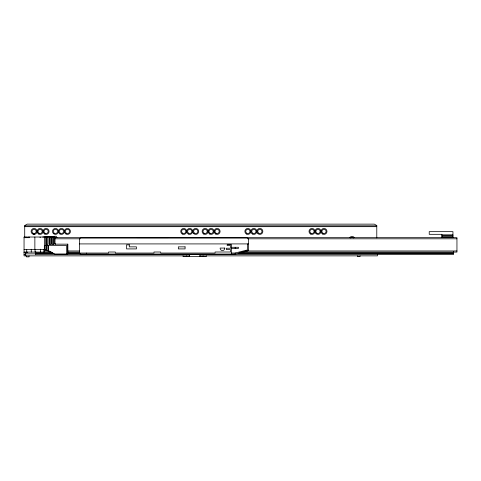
<?xml version="1.0" encoding="UTF-8"?>
<svg xmlns="http://www.w3.org/2000/svg" width="481" height="481" viewBox="0 0 481 481"><rect width="100%" height="100%" fill="white"/><g stroke="black" fill="none" stroke-linecap="round" stroke-linejoin="round"><path stroke-width="0.72" d="M189.562 255.868L24.05 255.868L24.05 237.019L55.014 237.019L55.008 243.494A0.649 0.631 90 0 0 55.062 243.753A0.673 0.649 89.3 0 0 55.309 244.053A0.703 0.673 88.4 0 0 55.549 244.15L67.875 244.162L67.875 253.968L54.612 253.968A91.667 5.489 24.1 0 0 48.611 251.196L46.17 250.162L46.17 245.55M33.604 234.349L33.742 233.495L34.398 233.495L34.536 234.349L33.604 234.349A2.97 2.97 0 0 1 31.578 229.798A2.97 2.97 0 0 1 36.562 229.798A2.97 2.97 0 0 1 34.536 234.349M26.521 252.525L25.385 253.661L25.385 255.868M42.755 237.019L56.115 236.225L56.986 237.668M137.217 237.668L168.085 237.668M24.717 225.829L376.785 225.829M24.717 226.671L376.785 226.671M441.919 234.993L452.94 234.993M441.919 235.209L452.94 235.209M441.919 236.357L452.94 236.357M441.919 237.331L452.94 237.331M24.05 237.686L29.395 237.686L29.395 237.019M54.575 237.668L456.95 237.668L456.95 252.098L241.498 252.098M54.816 238.804L80.249 238.804M247.589 238.804L456.95 238.804M79.497 243.915L248.515 243.915M24.05 249.627L45.364 249.627A93.296 5.586 24.1 0 1 47.727 250.709M44.066 250.962L49.321 250.962M67.34 250.962L79.347 250.962M245.25 250.962L456.95 250.962M24.05 252.092L51.575 252.098M67.34 252.098L79.347 252.098M24.05 252.525L27.802 252.525M35.408 253.048L51.924 253.048M67.695 253.048L108.592 253.042L108.592 252.014L115.308 252.014L115.308 253.042L153.986 253.042L153.986 252.014L160.702 252.014L160.702 253.042L215.085 253.042L215.085 252.002L230.513 252.002L230.513 249.603L226.443 249.603L226.443 248.238L230.513 248.238L230.513 245.484L227.176 245.484L227.176 244.637L231.421 244.637L231.421 247.288L238.438 247.288L238.438 248.449L231.421 248.449L231.421 253.042L235.035 253.042L247.456 249.94L247.456 243.915M239.628 253.048L453.607 253.048M35.408 253.246L53.427 253.246M67.695 253.246L79.708 253.246M238.125 253.246L453.607 253.246M25.385 253.86L35.895 253.86M190.073 254.449L35.408 254.449L35.408 251.623M199.837 254.449L453.607 254.449L453.607 251.623M24.05 254.527L25.553 254.527M199.916 255.868L377.453 255.868L377.453 254.04M44.986 249.627L46.17 250.162M452.94 237.668L452.94 231.656L429.226 231.656L429.226 234.325L441.919 234.325L441.919 237.668M376.785 237.867L376.785 225.541L374.338 224.134L27.164 224.134L24.717 225.547L24.717 237.692M360.083 255.868L360.083 256.469L357.407 256.469L357.407 255.868M248.515 249.753L248.515 239.273A1.202 1.202 0 0 0 247.312 238.071L80.7 238.071A1.202 1.202 0 0 0 79.497 239.273L79.497 252.832A1.202 1.202 0 0 0 80.7 254.034L235.155 254.034L247.607 250.92A1.202 1.202 0 0 0 248.473 250.072M235.221 247.288L235.221 248.449M235.221 252.994L235.221 254.016M231.481 247.288L231.481 248.449M231.481 253.042L231.481 254.034M206.427 255.868L206.427 256.469L183.045 256.469L183.045 255.868M203.09 255.868L203.09 256.469M199.916 256.469L199.916 254.593L189.562 254.593L189.562 256.469M186.387 255.868L186.387 256.469M86.478 253.042L86.478 254.034M67.436 244.162L67.436 253.968M66.679 253.968L66.679 245.55L44.348 245.55L44.348 249.627L44.36 237.019M54.185 237.019L54.185 244.306L51.942 244.306L51.942 237.019M53.475 237.019L53.475 244.306M52.044 237.019L52.044 244.306M51.13 237.019L51.13 244.306L49.423 244.306L49.423 237.019M50.066 237.019L50.066 244.306M49.567 237.019L49.567 244.306M48.611 245.55L48.611 251.196M48.316 245.55L48.316 251.064M48.082 237.019L48.082 244.306L46.368 244.306L46.368 237.019M47.12 245.55L47.12 250.559M47.018 237.019L47.018 244.306M46.519 237.019L46.519 244.306M45.984 245.55L45.984 250.078M45.695 237.019L45.695 245.55M44.21 249.122L44.21 252.092M44.06 249.561L44.06 252.092M40.608 249.17L40.608 252.092M40.133 237.019L40.133 237.668M35.81 251.767L35.81 252.098M35.071 249.218L35.071 252.092M34.866 237.019L34.866 249.627M31.253 249.218L31.253 252.092M29.058 255.868L29.058 256.866L26.389 256.866L26.389 255.868M28.728 237.019L28.728 237.686M27.393 252.092L27.393 252.525M26.72 249.561L26.72 252.092M26.052 237.019L26.052 237.686M55.676 244.162A0.673 0.667 -90 0 1 55.008 243.494M52.669 252.982A93.122 5.574 24.1 0 0 51.251 252.327A93.296 5.586 24.1 0 0 48.906 251.244M53.379 253.313A93.122 5.574 24.1 0 1 54.088 253.637M349.663 237.686A2.97 2.97 0 0 1 354.473 237.686M350.577 237.945A2.104 2.104 0 0 1 353.553 237.945M80.381 253.986A1.227 1.184 -90 0 1 79.551 253.198M129.293 244.853L126.569 244.853L126.569 248.911L136.436 248.911L136.436 246.855L129.293 246.855L129.293 244.853M185.077 246.855L178.343 246.855L178.343 248.911L185.077 248.911L185.077 246.855M224.795 248.064L220.13 248.064A2.339 2.339 0 0 0 222.462 250.559A2.339 2.339 0 0 0 224.795 248.064M252.375 233.988A2.97 2.97 0 0 0 256.836 231.415A2.97 2.97 0 0 0 252.375 228.842A2.97 2.97 0 0 0 252.375 233.988M54.395 233.237A2.104 2.104 0 0 0 57.552 231.415A2.104 2.104 0 0 0 54.395 229.593A2.104 2.104 0 0 0 54.395 233.237M246.362 233.988A2.97 2.97 0 0 0 250.823 231.415A2.97 2.97 0 0 0 246.362 228.842A2.97 2.97 0 0 0 246.362 233.988M66.42 233.237A2.104 2.104 0 0 0 69.577 231.415A2.104 2.104 0 0 0 66.42 229.593A2.104 2.104 0 0 0 66.42 233.237M65.987 233.988A2.97 2.97 0 0 0 70.448 231.415A2.97 2.97 0 0 0 65.987 228.842A2.97 2.97 0 0 0 65.987 233.988M310.498 233.988A2.97 2.97 0 0 0 314.953 231.415A2.97 2.97 0 0 0 310.498 228.842A2.97 2.97 0 0 0 310.498 233.988M316.125 233.724A2.97 2.97 0 0 0 320.929 231.878A2.97 2.97 0 0 0 316.931 228.637A2.97 2.97 0 0 0 316.125 233.724M60.408 233.237A2.104 2.104 0 0 0 63.564 231.415A2.104 2.104 0 0 0 60.408 229.593A2.104 2.104 0 0 0 60.408 233.237M59.975 233.988A2.97 2.97 0 0 0 64.436 231.415A2.97 2.97 0 0 0 59.975 228.842A2.97 2.97 0 0 0 59.975 233.988M38.594 233.988A2.97 2.97 0 0 0 43.056 231.415A2.97 2.97 0 0 0 38.594 228.842A2.97 2.97 0 0 0 38.594 233.988M322.523 233.988A2.97 2.97 0 0 0 326.978 231.415A2.97 2.97 0 0 0 322.523 228.842A2.97 2.97 0 0 0 322.523 233.988M45.046 233.237A2.104 2.104 0 0 0 48.202 231.415A2.104 2.104 0 0 0 45.046 229.593A2.104 2.104 0 0 0 45.046 233.237M44.607 233.988A2.97 2.97 0 0 0 49.068 231.415A2.97 2.97 0 0 0 44.607 228.842A2.97 2.97 0 0 0 44.607 233.988M39.033 233.237A2.104 2.104 0 0 0 42.19 231.415A2.104 2.104 0 0 0 39.033 229.593A2.104 2.104 0 0 0 39.033 233.237M33.021 233.237A2.104 2.104 0 0 0 36.177 231.415A2.104 2.104 0 0 0 33.021 229.593A2.104 2.104 0 0 0 33.021 233.237M258.002 233.724A2.97 2.97 0 0 0 262.812 231.878A2.97 2.97 0 0 0 258.808 228.637A2.97 2.97 0 0 0 258.002 233.724M209.62 233.988A2.97 2.97 0 0 0 214.081 231.415A2.97 2.97 0 0 0 209.62 228.842A2.97 2.97 0 0 0 209.62 233.988M215.632 233.988A2.97 2.97 0 0 0 220.094 231.415A2.97 2.97 0 0 0 215.632 228.842A2.97 2.97 0 0 0 215.632 233.988M203.607 233.988A2.97 2.97 0 0 0 208.069 231.415A2.97 2.97 0 0 0 203.607 228.842A2.97 2.97 0 0 0 203.607 233.988M204.04 233.237A2.104 2.104 0 0 0 207.197 231.415A2.104 2.104 0 0 0 204.04 229.593A2.104 2.104 0 0 0 204.04 233.237M258.82 233.237A2.104 2.104 0 0 0 261.977 231.415A2.104 2.104 0 0 0 258.82 229.593A2.104 2.104 0 0 0 258.82 233.237M210.053 233.237A2.104 2.104 0 0 0 213.209 231.415A2.104 2.104 0 0 0 210.053 229.593A2.104 2.104 0 0 0 210.053 233.237M216.065 233.237A2.104 2.104 0 0 0 219.222 231.415A2.104 2.104 0 0 0 216.065 229.593A2.104 2.104 0 0 0 216.065 233.237M182.666 233.237A2.104 2.104 0 0 0 185.822 231.415A2.104 2.104 0 0 0 182.666 229.593A2.104 2.104 0 0 0 182.666 233.237M182.227 233.988A2.97 2.97 0 0 0 186.688 231.415A2.97 2.97 0 0 0 182.227 228.842A2.97 2.97 0 0 0 182.227 233.988M252.808 233.237A2.104 2.104 0 0 0 255.964 231.415A2.104 2.104 0 0 0 252.808 229.593A2.104 2.104 0 0 0 252.808 233.237M246.795 233.237A2.104 2.104 0 0 0 249.952 231.415A2.104 2.104 0 0 0 246.795 229.593A2.104 2.104 0 0 0 246.795 233.237M322.955 233.237A2.104 2.104 0 0 0 326.112 231.415A2.104 2.104 0 0 0 322.955 229.593A2.104 2.104 0 0 0 322.955 233.237M310.93 233.237A2.104 2.104 0 0 0 314.087 231.415A2.104 2.104 0 0 0 310.93 229.593A2.104 2.104 0 0 0 310.93 233.237M53.577 233.724A2.97 2.97 0 0 0 58.387 231.878A2.97 2.97 0 0 0 54.383 228.637A2.97 2.97 0 0 0 53.577 233.724M316.943 233.237A2.104 2.104 0 0 0 320.099 231.415A2.104 2.104 0 0 0 316.943 229.593A2.104 2.104 0 0 0 316.943 233.237M188.678 233.237A2.104 2.104 0 0 0 191.835 231.415A2.104 2.104 0 0 0 188.678 229.593A2.104 2.104 0 0 0 188.678 233.237M194.691 233.237A2.104 2.104 0 0 0 197.847 231.415A2.104 2.104 0 0 0 194.691 229.593A2.104 2.104 0 0 0 194.691 233.237M188.239 233.988A2.97 2.97 0 0 0 192.701 231.415A2.97 2.97 0 0 0 188.239 228.842A2.97 2.97 0 0 0 188.239 233.988M193.867 233.724A2.97 2.97 0 0 0 198.677 231.878A2.97 2.97 0 0 0 194.673 228.637A2.97 2.97 0 0 0 193.867 233.724"/></g></svg>
